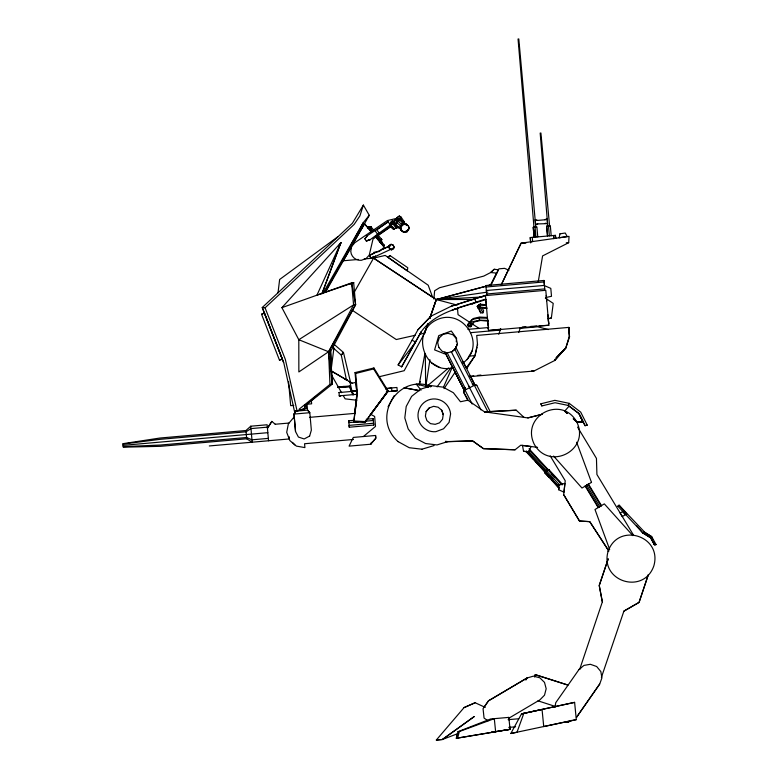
<?xml version="1.0" encoding="UTF-8"?>
<svg xmlns="http://www.w3.org/2000/svg" width="779" height="779" viewBox="0 0 779 779"><rect width="100%" height="100%" fill="white"/><g stroke="black" fill="none" stroke-linecap="round" stroke-linejoin="round"><path stroke-width="1.17" d="M538.26 281.696L542.583 255.921L568.68 242.707L569.05 236.378L521.093 243.175L501.257 284.812L521.093 243.175L525.844 243.126M433.913 299.097L434.624 290.762L439.56 287.743L483.759 276.097L490.673 272.523L494.276 269.252L498.404 269.816L490.828 284.919L488.511 285.542L490.828 284.929M456.27 341.796L456.582 338.329L451.304 331.007L438.743 335.622L434.604 349.888L444.205 353.685L446.474 352.926L444.205 353.676M355.088 412.734L356.334 399.685M462.814 363.102C487.878 345.194 462.745 306.322 435.734 320.315C409.686 333.616 425.762 376.384 454.03 367.367M558.611 489.709L559.079 484.665L564.902 483.428L564.006 492.192L558.611 489.709L558.806 487.693M304.823 405.08L304.462 408.712L294.54 411.614L283.77 362.702L262.25 307.51L352.381 223.281L363.374 205.072L369.275 215.306L325.291 292.485M283.575 362.537L262.25 307.51L265.064 307.822L285.338 359.421L297.052 410.845L294.53 411.624L306.108 408.391L306.459 404.768M465.248 387.65L465.005 390.036L463.505 392.022L467.916 400.581M354.718 413.639L356.256 399.598M353.802 421.819L356.899 393.746L355.049 372.596L373.92 367.98L388.166 391.019L364.796 422.53L353.802 421.819L357.473 393.882L355.682 373.472L355.049 372.596M479.64 320.188L472.551 321.727L468.549 326.703L467.819 324.746L468.267 323.587L471.986 319.556L478.9 318.027L487.44 318.212L487.878 321.123L480.594 320.461L474.226 321.941L470.759 326.703L471.49 324.609L470.759 326.703L468.549 326.703L467.809 324.746L469.718 323.285L473.194 318.533L479.552 317.053L487.372 317.472M469.718 323.285L469.825 322.35M563.675 494.646L579.508 521.044L589.752 521.638L608.798 550.967L589.752 521.638L579.508 521.044L563.675 494.636L565.242 480.789L550.237 455.929M431.118 386.209C397.251 373.686 370.794 417.924 398.157 441.664M278.025 292.787L279.632 279.486L337.804 236.787M331.143 369.636L333.86 348.505L333.12 346.421L333.86 348.505L341.28 355.088L346.421 379.831M551.347 317.988L547.939 318.854L551.357 317.988L553.226 303.372L545.349 298.133M304.94 405.168L304.462 408.712L306.108 408.391M406.21 230.788L407.213 231.636L407.446 230.009M329.829 354.25L330.374 350.647M443.232 414.555L442.53 419.248L439.512 422.851L435.198 424.331L430.495 423.64L426.902 420.611L425.392 416.113L426.113 411.604L429.132 408.001L433.621 406.317L438.149 407.213L441.742 410.231L443.232 414.555L441.742 410.241M425.84 386.16L429.95 359.742M554.94 707.42L555.739 702.716L578.972 669.56L580.637 668.178M397.728 226.981L399.471 227.857L397.407 227.478L394.982 225.287L394.271 223.31L394.632 221.246L398.127 218.899L400.202 219.279L401.613 220.642L400.202 219.269M400.026 227.809L400.396 225.744L401.74 224.138L403.717 223.417L406.784 224.625M403.717 223.417L405.791 223.787L408.381 225.968L409.111 227.945L407.213 231.626L405.236 232.356L401.565 230.642L401.019 228.656L401.399 226.582L402.928 224.965L404.895 224.235M419.141 384.787L424.867 353.822M477.459 343.909L474.976 355.808L466.972 368.185L466.884 367.075L474.976 355.808L477.04 347.171M464.255 388.565L463.515 392.022L467.858 399.335M456.377 738.288L458.003 731.656L490.624 718.978L508.833 717.391L510.05 729.319L456.367 738.278L457.458 733.867L456.367 738.278L510.05 729.319L509.807 726.934M457.643 738.171L459.289 731.549L494.305 718.657L495.629 731.705L491.783 732.221L510.06 729.329M397.407 227.478L398.468 227.01L397.397 227.487L395.255 224.157L397.154 220.467L399.13 219.746L401.204 220.116L402.801 221.45L403.337 223.446M408.381 225.978L409.102 227.945L407.213 231.636M409.111 227.945L408.547 230.029L405.236 232.356L403.171 231.986L400.572 229.805L400.036 227.819L401.019 228.656M309.633 436.055L311.347 430.164L309.808 412.704L307.559 410.114L307.033 404.233M389.344 245.434L388.77 247.333L389.666 249.095L391.574 249.855L393.512 248.764L394.096 246.865L393.191 245.103L391.087 244.353L389.344 245.434L388.76 247.333L389.344 245.434L391.087 244.353M364.796 422.53L387.445 391.253L373.638 368.934L373.92 367.98M468.539 326.713L468.822 325.768M393.512 248.764L394.096 246.865M363.374 205.081L359.879 215.939L354.143 224.42L265.064 307.822M579.634 669.502L602.342 601.904L599.236 585.496L608.165 558.971L599.236 585.496L602.342 601.904M477.556 345.019L476.719 335.457L568.865 327.394L569.517 336.966L565.836 347.853L554.706 360.502L533.946 371.038L470.204 376.598M438.859 347.473L437.681 342.575L439.307 337.804L443.076 334.318L447.993 333.344L452.93 334.756L456.231 338.544L457.4 343.627L455.783 348.398L452.005 351.699L447.107 352.868L442.141 351.261L438.85 347.473M457.419 343.627L455.793 348.398L452.005 351.689M601.388 677.418L623.891 611.135L639.062 602.391L648.255 574.902L639.062 602.391L623.891 611.125M427.739 324.181L424.623 333.149L427.739 324.181L424.623 333.149L419.891 334.21M487.81 292.057L436.318 299.516L429.687 318.572L436.318 299.526L486.193 286.166L436.785 299.477M429.687 318.572L436.318 299.526L482.25 296.984M498.764 334.269L500.722 328.67M478.238 308.25L481.325 307.608L486.768 308.445L486.262 304.793L480.283 304.2L477.313 306.303L480.672 312.866L482.883 312.846L483.632 310.753L481.967 307.569M518.707 332.516L520.333 328.037M523.858 713.291L516.993 732.241L510.81 733.526L521.511 713.876L574.61 702.366L576.304 719.64L543.732 726.564L542.057 709.474L521.502 713.866L574.61 702.366M599.694 684.05L576.47 717.391L599.694 684.05L601.924 677.925L600.823 671.537L596.675 666.522L590.365 664.292L583.977 665.412L578.963 669.551M419.131 384.787L420.387 381.457M568.281 405.469L569.206 403.347L554.852 400.338L540.889 403.785L541.814 405.927L555.067 402.733L568.281 405.45L579.001 413.61L585.058 425.685L587.23 425.12L580.725 412.159L569.206 403.347M443.514 387.163L452.054 367.717M351.641 282.835L353.578 304.901L328.582 351.748L330.608 351.572L355.604 304.716L353.666 282.66L351.65 282.826L281.91 307.647L298.805 339.712L298.854 371.953L328.582 351.748L355.604 304.716L351.65 282.826L353.656 282.66L350.307 284.033M424.613 333.149L404.184 370.707L379.412 376.685M388.078 406.784L394.145 395.693M324.96 292.485L363.248 222.687L369.275 215.306M352.05 245.453L364.445 223.709L371.408 231.947M361.086 229.737L364.455 223.7L371.456 231.947M401.623 366.851L421.332 331.591L401.623 366.851L398.118 364.942L418.021 329.663L431.108 316.099L451.362 306.176L487.157 294.939M353.997 292.661L373.569 258.122L385.206 255.424L428.207 285.211L432.598 297.247L373.579 258.112L364.231 258.94M370.59 444.264L371.69 442.306L370.58 444.244L349.08 446.133L353.315 437.428L375.566 435.48L375.809 438.246L370.59 444.264L375.799 438.236L375.566 435.48M467.147 359.635L472.123 350.862M322.847 293.527L363.248 222.687M350.871 247.498L343.227 260.77L358.408 259.446M525.874 680.067L527.071 677.983L533.391 676.143L539.837 677.798L544.502 682.394L546.176 688.733L544.511 695.18L539.915 699.844L508.619 718.345M271.852 421.4L267.45 428.265L271.842 421.39L275.24 424.253M295.543 431.547L294.014 414.087L295.971 411.127L307.559 410.114L309.808 412.704L294.004 414.077L295.533 431.556L298.415 437.048L304.151 438.957L309.643 436.065M294.014 414.087L295.981 411.137M477.332 306.303L480.283 304.19L477.332 306.303L478.725 308.28M477.313 306.303L480.283 304.2M444.03 388.643L455.481 371.671M484.421 706.738L488.482 700.827L527.071 677.983L488.482 700.818L483.058 708.705L484.061 718.072L488.005 720.789M381.165 241.13L380.736 240.438L381.554 239.25L377.669 234.674M381.174 241.139L380.746 240.438L381.564 239.25L381.983 239.766L381.554 239.25M370.57 257.635L369.889 256.028L370.862 254.645L390.639 245.512L382.411 249.358M437.107 386.939L450.447 368.301M370.755 257.615L369.869 256.028L370.872 254.655L374.086 253.263M370.463 414.886L388.166 391.009L387.455 391.262M370.132 414.886L388.166 391.019M398.118 364.942L415.577 342.098L412.081 340.18M367.357 235.677L364.854 238.861L366.334 240.954L370.113 239.698L390.308 224.956L388.195 221.811L367.357 235.677L364.864 238.861M558.835 487.995L545.096 473.096L548.864 469.63L562.604 484.519M393.463 247.615L391.574 249.864L390.172 248.589M293.907 417.242L288.366 423.834L286.701 432.326L289.837 440.573L296.429 446.114L304.901 447.594L304.57 443.738L353.5 439.453M426.113 411.604L429.132 408.011M548.367 470.224L548.874 469.62L546.897 469.328L548.874 469.63L548.367 470.224L562.087 484.947M442.375 739.505L474.284 716.514L442.384 739.514L436.318 740.031L464.06 707.595L475.122 702.736L485.259 707.4M564.707 411.156L567.287 413.474L564.697 411.156L569.079 406.141L579.001 413.61L583.062 421.955L576.762 421.955L573.315 418.868L576.762 421.955C590.501 450.009 549.419 471.451 534.228 444.215C520.508 416.152 561.601 394.495 576.762 421.955L583.062 421.955L579.001 413.61M406.794 230.594L405.236 232.356L403.171 231.976L404.243 231.519M554.706 360.502L554.609 359.401L554.697 360.492L565.836 347.853L569.42 335.876L568.865 327.394L569.517 336.966M281.92 307.647L340.9 242.62L321.951 293.79L340.9 242.629L338.982 245.677L340.9 242.62L316.956 295.134L353.666 282.65M421.322 331.581C436.425 310.85 463.408 307.228 486.154 299.409M418.011 329.653L431.108 316.099M381.778 241.646L380.571 242.678L379.928 241.802L380.95 240.789L376.403 235.404M379.938 241.802L380.96 240.789L381.759 241.636L380.561 242.668L375.312 236.427L384.3 247.167L379.295 251.5L373.813 252.338M494.276 269.232L490.673 272.514L496.651 273.108L490.828 284.919L498.881 268.843L504.568 268.346L508.969 270.255M392.373 220.885L391 222.112L392.587 223.271L394.155 222.219L392.373 220.885L391.009 222.122L392.139 223.807M250.77 426.201L252.172 442.199L246.68 438.791L160.601 446.318L123.248 447.185L122.936 443.689L159.88 438.041L245.96 430.514L250.77 426.201L267.139 424.769L268.541 440.768M311.084 400.679L317.374 395.265M367.776 227.682L368.973 226.65L372.615 230.925M373.774 230.107L370.823 226.66L368.379 228.364L367.766 227.672L368.973 226.64L371.544 229.805M636.686 525.776L642.811 532.943L644.019 531.911L651.653 536.624L656.064 544.56L654.409 544.716L650.66 537.802L642.821 532.933L617.874 506.204L619.071 505.191L646.512 534.121M368.379 228.354L370.823 226.67L371.437 227.361L370.015 228.033L369.587 227.341M617.864 506.214L619.071 505.181L626.735 514.13M653.377 541.678L654.409 544.716L656.064 544.56L654.409 544.706L650.65 537.812L642.821 532.933L644.019 531.911L651.653 536.624L652.685 539.652M642.821 532.933L644.009 531.911M427.486 385.819L448.48 368.029M363.442 436.503L375.517 426.405L374.641 416.473L370.853 414.399M381.009 243.389L382.041 242.551L384.495 245.297L383.463 246.125L380.999 243.379L382.041 242.542M299.136 409.179L329.955 384.427L332.166 384.242L330.608 351.572L332.156 384.242L304.793 406.093M389.753 227.03L377.581 235.239L389.87 226.962M445.481 441.781L472.6 440.885L483.467 448.646L515.075 449.775L520.791 445.198L537.588 447.37M383.453 246.125L384.495 245.297M391.486 225.92L393.853 229.269L391.175 226.543L393.853 229.269L396.715 227.147L393.853 229.269L392.285 228.305L389.49 223.914L397.173 218.432M389.49 223.914L390.902 225.092L394.719 222.258M401.127 217.156L398.517 219.045L396.745 217.906L399.364 216.007L401.127 217.156L404.535 222.229L402.792 223.495M337.638 387.465L338.505 386.832L349.557 386.053L353.627 394.583L353.091 394.632L349.547 386.063L349.07 386.832L337.638 387.465L349.401 386.442L352.731 394.661L353.627 394.583M388.185 221.82L376.851 229.854L378.954 232.804L377.62 234.411L374.855 230.389M585.156 486.086L598.165 507.557L601.495 505.61L588.496 484.139L585.165 486.086M392.587 223.271L396.18 228.335L397.748 227.264L396.55 225.589M396.18 228.335L397.738 227.273M353.578 304.901L355.584 304.716L353.569 304.891L298.805 339.712L328.582 351.748L332.166 384.242M545.096 473.096L545.806 472.668L558.553 486.534L545.806 472.668L545.115 473.096L549.273 477.313M591.504 482.386L581.991 488.034L553.596 456.066M568.368 722.172L566.021 721.734L568.368 722.182L571.406 720.38M625.644 514.607L622.285 516.565L620.133 513.049L622.781 511.53L625.634 514.598L622.781 511.521M396.511 219.425L394.544 220.145L396.122 219.259M375.459 256.281L372.44 257.83L370.58 257.625M387.572 257.07L390.23 255.726L407.777 267.723L407.32 270.917L387.572 257.07L390.23 255.736M481.325 307.617L480.439 308.065L482.883 312.846M370.015 228.033L371.447 227.351M392.207 248.686L372.44 257.83L370.755 257.606L369.889 256.028M464.06 707.595L475.122 702.746M544.988 219.775L547.131 218.841L547.549 223.622L537.753 223.914L535.592 224.654L535.173 219.882L537.452 220.428L544.988 219.775L547.131 218.831M478.228 308.26L480.37 307.335L486.524 307.715L486.768 308.426M588.496 484.139L586.743 485.21L599.742 506.681L598.515 507.343L585.516 485.872M601.505 505.6L600.969 505.834L587.97 484.363M261.549 314.249L264.412 313.07L282.339 359.129L279.457 360.122L261.549 314.249L264.412 313.08M458.091 733.526L442.375 739.495L436.318 740.04M279.466 360.112L282.339 359.119M535.592 224.664L537.753 223.914M366.334 240.945L370.103 239.689L366.334 240.945M484.694 299.379L457.458 308.046L458.042 314.658L470.049 322.506M451.362 306.176L486.963 295.046M452.424 309.954L458.198 308.153L452.433 309.964M515.075 449.775L483.467 448.646L472.6 440.885L447.818 441.576L437 444.936L425.568 443.524L415.275 438.129L408.167 428.927L404.798 417.914L406.2 406.482L411.624 396.375L420.806 389.081L431.819 385.712L443.056 387.144L453.368 392.723L460.457 401.75L467.916 400.172L484.509 411.867L527.85 417.914L542.33 414.233L527.85 417.904M392.684 226.621L389.442 227.624L373.014 239.065L369.246 255.152L366.023 258.589L361.349 260.293A9.611 9.611 0 0 1 350.764 251.393L351.621 246.505L354.805 242.707L387.348 220.584L397.144 218.256M421.984 449.201L434.088 445.559M587.23 425.11L585.068 425.665L580.521 416.619M355.682 373.472L373.638 368.934M349.187 381.408L352.274 383.219L355.818 382.353M415.168 335.282L396.268 339.537L352.274 310.266M545.582 297.578L551.503 296.293L550.802 288.386L544.19 285.523M510.8 733.516L576.294 719.63M385.683 388.925L391.603 387.932L391.895 391.243L397.222 390.766L396.939 387.475L385.644 388.458M507.324 729.748L510.05 729.319M491.783 732.211L495.629 731.695M122.965 444.059L159.997 439.337L246.067 431.8L250.974 428.596L267.343 427.165M470.165 376.286L473.768 375.877M477.371 375.468L480.964 375.05M500.566 329.205L488.521 330.53L548.844 325.252L545.787 290.304M357.308 394.271L339.303 395.839L339.001 392.538L340.491 392.402M546.663 226.114L547.54 236.037L546.654 226.105L550.334 225.783L551.201 235.716M530.246 237.556L530.713 242.912L530.236 237.546L555.437 235.346L555.7 238.432L555.427 235.355M486.008 287.013L544.122 281.93L543.985 280.459L485.882 285.542L486.748 295.475L544.862 290.382L543.995 280.45L544.424 285.416L486.31 290.509M486.622 293.995L544.735 288.912M467.965 329.361L488.735 327.531M470.643 332.662L500.566 330.033M519.72 328.368L537.676 326.781L548.289 329.566M469.075 356.139L475.054 355.604M339.011 392.548L357.113 390.951M386.365 391.72L397.222 390.776M293.8 405.382L290.674 405.664L288.561 381.544M306.4 404.272L311.639 403.824L311.318 400.211M309.506 417.359L355.068 413.367M275.25 424.243L289.038 423.046M366.179 419.268L373.17 418.644L373.725 425.081L349.265 427.223L348.7 420.787L354.533 420.28M358.184 421.809L348.865 422.627L348.71 420.796M365.176 421.205L373.326 420.485L373.16 418.654M123.082 445.345L267.83 432.676M268.327 438.382L251.958 439.814L246.563 437.506L160.493 445.033L123.199 446.63M209.317 445.948L289.136 438.966L289.126 436.688M508.103 719.679L518.707 718.754M458.003 731.656L459.289 731.549M508.784 727.401L515.591 726.797M522.251 326.995L525.874 326.771M530.703 326.44L536.75 326.05M539.165 325.875L548.844 325.252M516.243 410.202L484.509 411.867L516.243 410.212L524.111 417.486M566.304 242.736L568.68 242.707M476.816 385.293L474.411 385.323L464.995 390.036L472.171 404.028M373.569 258.122L436.318 299.526L475.258 299.467M531.551 370.931L533.946 371.038M354.289 421.04L365.078 421.575M486.524 307.724L480.37 307.335L479.63 305.173L486.33 305.524M445.413 441.313L447.818 441.576M421.984 449.21L409.257 447.721L398.166 441.654M356.792 400.231L345.126 398.848L343.364 395.761M522.475 445.422L531.093 446.523L528.6 451.927L523.546 451.255L522.485 445.422M400.883 220.7L397.572 220.983L395.995 224.089L396.501 225.715L401.273 229.377M523.556 451.255L526.585 451.654M357.425 391.36L351.796 390.493L349.937 381.944M545.29 223.252L547.549 223.612M535.173 219.892L537.452 220.428M428.645 387.105L416.288 384.105L421.04 390.182M436.318 299.516L457.244 305.115M538.016 700.837L556.07 706.68M391.097 244.363L393.191 245.103M473.574 383.862L476.806 385.313L490.429 412.062M402.412 230.662L400.572 229.805L402.178 231.139M430.884 386.715L428.839 385.605L430.427 386.764M431.303 362.771L439.872 367.571M472.308 384.115L474.401 385.332L488.024 412.081M330.987 370.814L347.122 380.191L345.058 378.983M349.187 381.398L352.274 383.21M332.224 371.486L350.521 382.255L343.471 352.488L333.461 343.792M392.285 228.296L393.853 229.269L390.892 225.092M472.055 323.801L479.066 328.387M432.267 296.848L434.293 298.182M396.501 225.715L397.894 226.689M404.535 222.219L402.947 221.061L404.535 222.229M403.999 223.359L406.852 225.55M398.741 227.361L400.425 228.705M402.168 224.673L397.572 220.983L396.414 222.395L400.99 226.066M405.781 223.797L407.378 225.141M400.396 225.744L401.399 226.582M394.271 223.31L395.255 224.157M397.884 226.699L400.649 229.016M648.995 536.332L650.65 537.812M400.873 220.71L402.597 223.515M551.785 479.845L558.465 486.593M292.398 442.384L294.851 444.945M533.634 459.444L526.176 451.606L549.74 477.245M535.3 461.187L546.069 472.512M546.994 471.451L559.906 485.317M529.36 450.087L548.212 470.516M551.474 474.08L554.765 477.634M528.347 451.099L547.189 471.538M529.058 448.782L551.834 473.681M632.879 535.64L604.319 503.877L594.99 509.505L609.665 549.487M526.487 451.236L532.115 457.497M536.127 461.976L549.779 477.196M376.909 236.008L380.746 240.438M547.335 474.469L549.653 477.167M551.951 479.874L558.874 487.966M391.671 226.601L393.853 229.279M401.156 218.539L399.364 216.017L396.754 217.906L397.942 219.59M577.58 427.077L596.451 458.412L596.918 474.499L633.59 535.261M331.591 375.196L341.591 392.684M480.974 409.9L468.432 385.449M455.16 372.274L464.479 390.454M454.605 348.904L473.272 385.352M451.226 351.611L469.348 386.997M455.549 346.762L475.132 385.332M463.008 361.622L466.339 368.116M470.127 375.585L475.122 385.332M447.146 352.702L465.686 389.159M479.426 309.273L480.672 312.866M540.899 403.775L541.824 405.917M576.626 442.209L591.485 482.376M487.878 321.133L487.635 320.412L479.64 320.179L478.9 318.027M479.63 305.183L480.37 307.325M474.8 298.737L476.057 302.515M508.823 717.401L509.076 719.786M549.594 225.852L540.908 133.024L540.188 133.082L547.764 226.007M535.806 227.049L518.795 38.95L518.054 39.018L533.975 227.215M373.725 425.071L373.56 423.24L349.109 425.383L349.274 427.213M548.494 225.939L549.361 235.871M547.91 314.765L548.718 323.957L548.387 320.101M537.773 236.894L536.897 226.962L533.226 227.283L534.102 237.215L533.245 227.283L535.933 237.05L535.066 227.117M532.261 237.371L532.641 241.665M485.921 300.733L486.291 304.998M485.473 295.592L488.521 330.52M355.876 382.002L356.704 391.399M245.96 430.514L246.68 438.791M546.225 295.465L546.692 300.791M487.615 320.042L488.073 325.369M466.884 367.084L466.981 368.185M328.572 351.748L329.955 384.427M425.315 353.841L425.646 386.17M608.097 551.357C599.441 581.368 643.629 595.351 653.844 565.885C662.51 535.884 618.312 521.891 608.097 551.357M450.583 413.912L449.103 422.374L443.553 428.791L435.841 431.683A16.33 16.33 0 0 1 419.54 408.478A15.989 15.989 0 0 1 432.978 398.965A16.602 16.602 0 0 1 450.593 413.912M559.935 233.836L559.176 237.799L567.209 236.534L565.233 233.018L559.935 233.836M535.309 674.672L534.56 676.97L535.319 674.672L568.018 685.101L535.309 674.672M373.433 256.457L372.44 257.839L373.423 256.457M343.461 352.488L341.28 355.088L343.471 352.488M565.836 347.853L556.206 357.746L565.836 347.853M375.449 256.272L373.443 257.313L375.449 256.272M474.353 303.128L472.035 303.849L474.353 303.138M340.774 395.713L339.303 395.839L340.774 395.713M419.355 390.61L404.009 387.776L419.365 390.62M347.405 380.405L345.321 379.169L347.405 380.415M546.157 472.405L526.516 451.207L546.147 472.415M552.71 479.474L549.429 475.94L552.701 479.474M400.951 228.831L399.403 227.117L400.951 228.841M387.163 229.123L386.735 228.422L387.153 229.114M464.527 390.746L444.906 352.137L464.479 390.707M553.859 238.598L553.596 235.501L553.859 238.598M488.414 329.235L488.238 327.307L488.414 329.235M343.919 387.29L343.841 386.365L343.919 387.28"/></g></svg>
